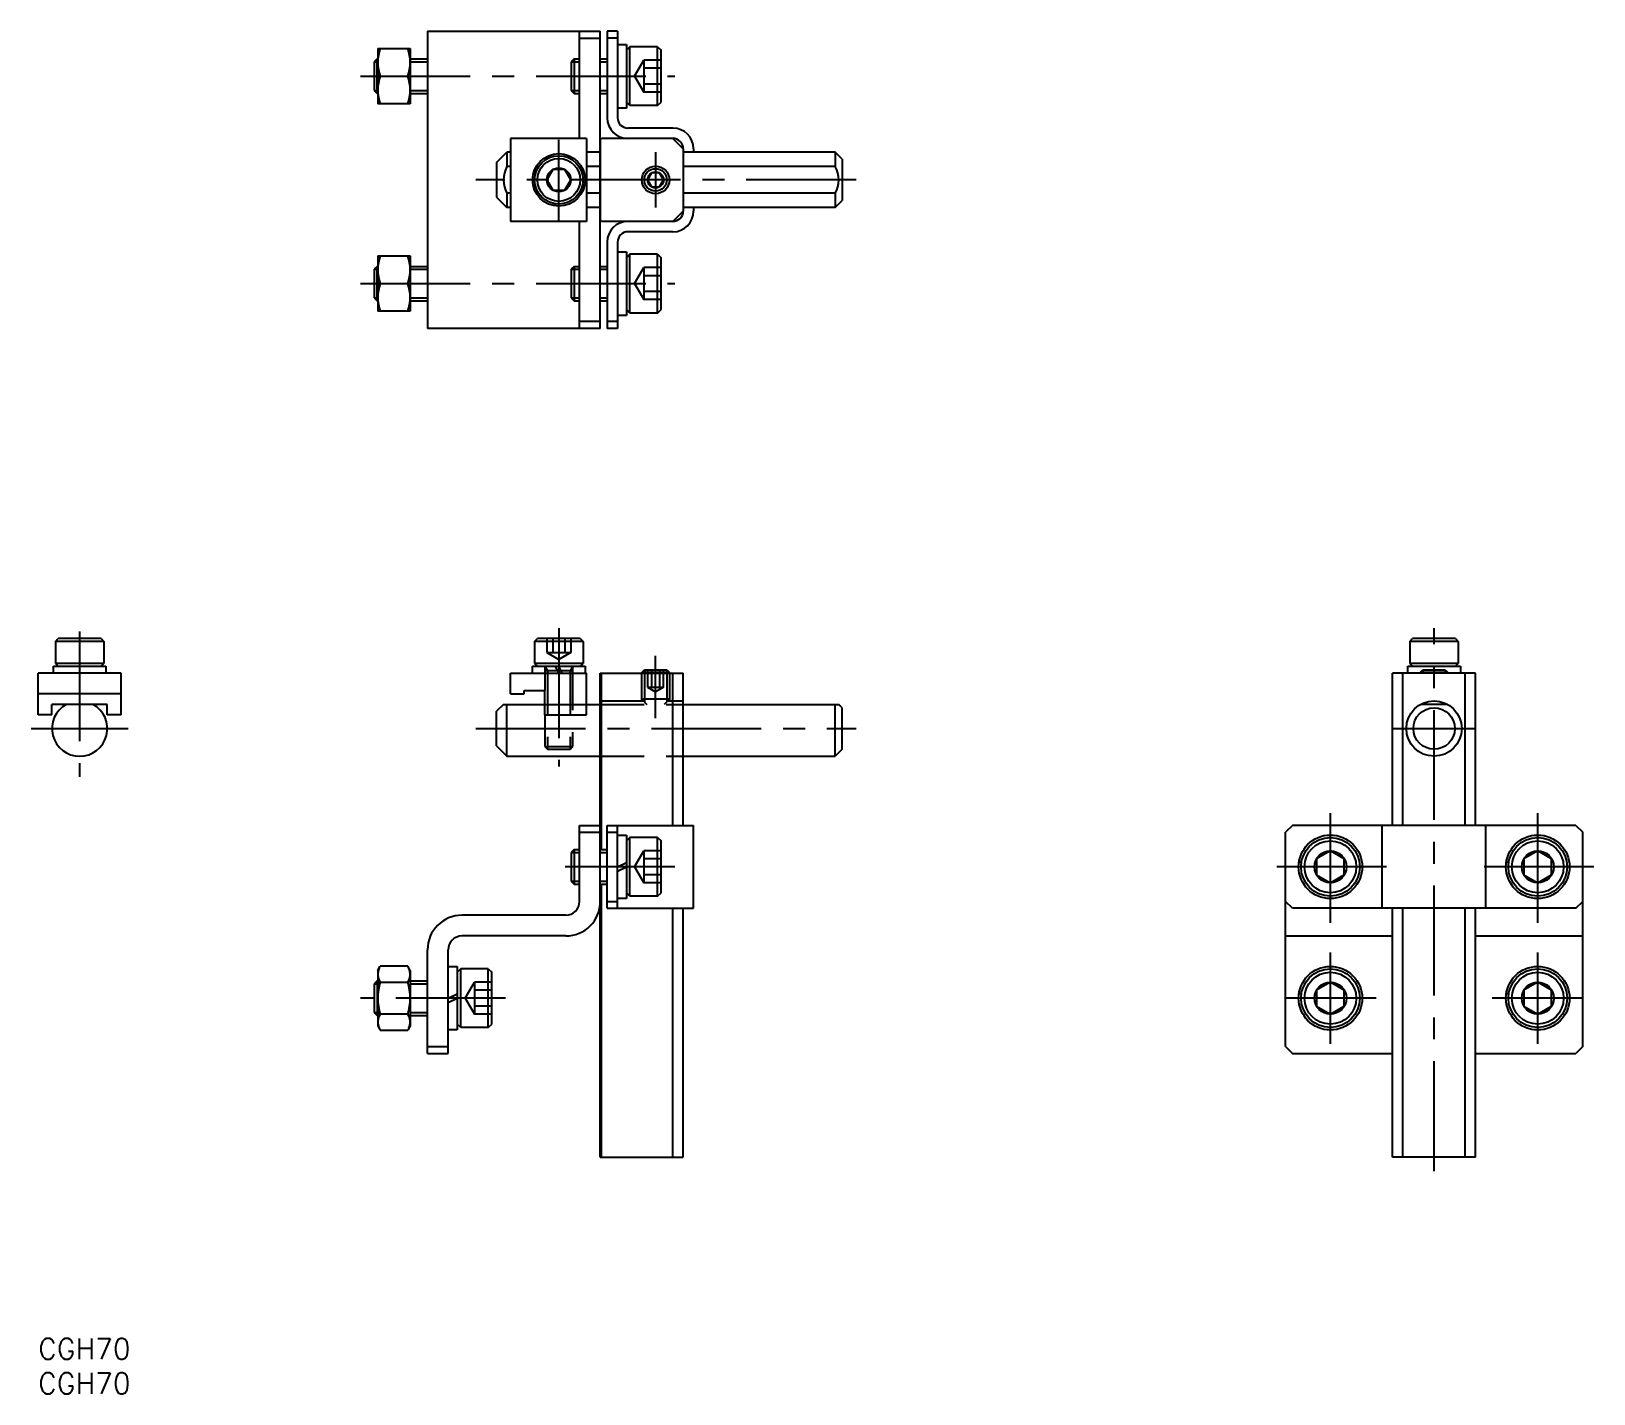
# Model space of a CAD drawing. Extents: x -1 to 225, y -8 to 189.
import ezdxf

# ---------------------------------------------------------------- set-up
doc = ezdxf.new("R2010")
doc.units = 0
doc.header["$LTSCALE"] = 0.5
doc.linetypes.add('CENTER', pattern=[50.8, 31.75, -6.35, 6.35, -6.35])
doc.linetypes.add('DASHED', pattern=[19.05, 12.7, -6.35])
doc.layers.get('0').update_dxf_attribs({"linetype": 'CONTINUOUS'})
doc.layers.add('CENTER', color=1, linetype='CENTER')
doc.styles.get("Standard").update_dxf_attribs({"font": 'txt.shx', "height": 3, "bigfont": 'bigfont.shx'})

# ---------------------------------------------------------------- blocks, each defined once
blk = doc.blocks.new('*U74')
at = {"color": 7, "linetype": 'CONTINUOUS'}
blk.add_text('CGH70', height=3, dxfattribs=at).set_placement((0, -3))
blk = doc.blocks.new('*U75')
at = {"color": 7, "linetype": 'CONTINUOUS'}
blk.add_text('CGH70', height=3, dxfattribs=at).set_placement((0, -8))

msp = doc.modelspace()

# ---------------------------------------------------------------- linework, layer by layer
at = {"color": 7, "linetype": 'CONTINUOUS'}
for p, q in [((56.33, 189.06), (81.33, 189.06)), ((56.33, 189.06), (56.33, 146.06)), ((78.33, 173.56), (78.33, 189.06)), ((78.33, 188.06), (81.33, 188.06)), ((81.33, 146.06), (81.33, 189.06)), ((83.83, 189.06), (82.33, 189.06)), ((82.33, 189.06), (82.33, 176.56)), ((83.83, 188.06), (82.33, 188.06)), ((83.83, 189.06), (83.83, 176.56)), ((49.13, 186.56), (49.13, 178.56)), ((49.13, 186.56), (53.83, 186.56)), ((53.83, 186.56), (53.83, 178.56)), ((83.83, 187.16), (85.13, 187.16)), ((85.13, 187.16), (85.13, 177.96)), ((85.63, 186.81), (85.13, 186.31)), ((85.63, 178.31), (85.63, 186.81)), ((89.63, 186.81), (85.63, 186.81)), ((89.63, 178.31), (89.63, 186.81)), ((89.63, 186.81), (90.13, 186.31)), ((90.13, 178.81), (90.13, 186.31)), ((49.06, 185.06), (48.63, 184.63)), ((48.63, 184.63), (48.63, 180.49)), ((49.06, 185.06), (49.13, 185.06)), ((49.06, 180.06), (49.06, 185.06)), ((53.83, 185.06), (56.33, 185.06)), ((77.56, 185.06), (77.13, 184.63)), ((77.13, 184.63), (77.13, 180.49)), ((77.56, 185.06), (77.56, 180.06)), ((77.56, 185.06), (78.33, 185.06)), ((81.33, 185.06), (82.33, 185.06)), ((49.49, 182.56), (53.47, 182.56)), ((48.63, 180.49), (49.06, 180.06)), ((49.06, 180.06), (49.13, 180.06)), ((53.83, 180.06), (56.33, 180.06)), ((77.13, 180.49), (77.56, 180.06)), ((77.56, 180.06), (78.33, 180.06)), ((81.33, 180.06), (82.33, 180.06)), ((85.63, 178.31), (85.13, 178.81)), ((89.63, 178.31), (90.13, 178.81)), ((53.83, 178.56), (49.13, 178.56)), ((85.13, 177.96), (83.83, 177.96)), ((89.63, 178.31), (85.63, 178.31)), ((91.83, 175.06), (85.33, 175.06)), ((79.33, 173.56), (68.33, 173.56)), ((68.33, 173.56), (68.33, 161.56)), ((79.33, 173.56), (79.33, 161.56)), ((81.33, 173.36), (81.53, 173.56)), ((81.33, 173.36), (81.33, 161.76)), ((91.83, 173.56), (81.53, 173.56)), ((91.83, 173.56), (93.33, 172.06)), ((93.33, 172.06), (93.33, 171.56)), ((93.33, 172.06), (93.33, 163.06)), ((94.83, 172.06), (94.83, 171.56)), ((66.33, 170.06), (67.83, 171.56)), ((66.33, 170.06), (66.33, 165.06)), ((67.83, 171.56), (67.83, 169.5)), ((68.33, 171.56), (67.83, 171.56)), ((81.33, 171.56), (79.33, 171.56)), ((115.33, 171.56), (93.33, 171.56)), ((116.33, 170.56), (115.33, 171.56)), ((115.33, 171.56), (115.33, 169.5)), ((116.33, 170.56), (116.33, 164.56)), ((68.33, 169.5), (67.83, 169.5)), ((74.46, 169.06), (73.6, 167.56)), ((73.6, 167.56), (74.46, 166.06)), ((76.2, 169.06), (74.46, 169.06)), ((77.06, 167.56), (76.2, 169.06)), ((76.2, 166.06), (77.06, 167.56)), ((81.33, 169.5), (79.33, 169.5)), ((88.75, 168.56), (88.18, 167.56)), ((88.18, 167.56), (88.75, 166.56)), ((89.91, 168.56), (88.75, 168.56)), ((90.49, 167.56), (89.91, 168.56)), ((89.91, 166.56), (90.49, 167.56)), ((115.33, 169.5), (93.33, 169.5)), ((66.33, 165.06), (67.83, 163.56)), ((68.33, 165.62), (67.83, 165.62)), ((67.83, 165.62), (67.83, 163.56)), ((74.46, 166.06), (76.2, 166.06)), ((81.33, 165.62), (79.33, 165.62)), ((88.75, 166.56), (89.91, 166.56)), ((115.33, 165.62), (93.33, 165.62)), ((115.33, 165.62), (115.33, 163.56)), ((68.33, 163.56), (67.83, 163.56)), ((74.86, 163.79), (74.86, 164.09)), ((75.33, 163.76), (75.33, 164.06)), ((81.33, 163.56), (79.33, 163.56)), ((91.83, 161.56), (93.33, 163.06)), ((93.33, 163.56), (93.33, 163.06)), ((115.33, 163.56), (93.33, 163.56)), ((94.83, 163.56), (94.83, 163.06)), ((115.33, 163.56), (116.33, 164.56)), ((79.33, 161.56), (68.33, 161.56)), ((78.33, 146.06), (78.33, 161.56)), ((81.53, 161.56), (81.33, 161.76)), ((91.83, 161.56), (81.53, 161.56)), ((82.33, 158.56), (82.33, 146.06)), ((83.83, 158.56), (83.83, 146.06)), ((91.83, 160.06), (85.33, 160.06)), ((49.13, 156.56), (49.13, 148.56)), ((49.13, 156.56), (53.83, 156.56)), ((53.83, 156.56), (53.83, 148.56)), ((83.83, 157.16), (85.13, 157.16)), ((85.13, 157.16), (85.13, 147.96)), ((85.63, 156.81), (85.13, 156.31)), ((85.63, 148.31), (85.63, 156.81)), ((89.63, 156.81), (85.63, 156.81)), ((89.63, 148.31), (89.63, 156.81)), ((89.63, 156.81), (90.13, 156.31)), ((90.13, 148.81), (90.13, 156.31)), ((49.06, 155.06), (48.63, 154.63)), ((48.63, 154.63), (48.63, 150.49)), ((49.06, 155.06), (49.13, 155.06)), ((49.06, 150.06), (49.06, 155.06)), ((53.83, 155.06), (56.33, 155.06)), ((77.56, 155.06), (77.13, 154.63)), ((77.13, 154.63), (77.13, 150.49)), ((77.56, 155.06), (77.56, 150.06)), ((77.56, 155.06), (78.33, 155.06)), ((81.33, 155.06), (82.33, 155.06)), ((49.49, 152.56), (53.47, 152.56)), ((48.63, 150.49), (49.06, 150.06)), ((49.06, 150.06), (49.13, 150.06)), ((53.83, 150.06), (56.33, 150.06)), ((77.13, 150.49), (77.56, 150.06)), ((77.56, 150.06), (78.33, 150.06)), ((81.33, 150.06), (82.33, 150.06)), ((53.83, 148.56), (49.13, 148.56)), ((81.33, 147.06), (78.33, 147.06)), ((83.83, 147.06), (82.33, 147.06)), ((85.13, 147.96), (83.83, 147.96)), ((85.63, 148.31), (85.13, 148.81)), ((89.63, 148.31), (85.63, 148.31)), ((89.63, 148.31), (90.13, 148.81)), ((81.33, 146.06), (56.33, 146.06)), ((83.83, 146.06), (82.33, 146.06)), ((2.5, 100.81), (2.9, 101.21)), ((9.5, 100.81), (2.5, 100.81)), ((2.5, 100.81), (2.5, 97.61)), ((9.1, 101.21), (2.9, 101.21)), ((9.1, 101.21), (9.5, 100.81)), ((9.5, 100.81), (9.5, 97.61)), ((71.83, 100.81), (72.23, 101.21)), ((78.83, 100.81), (71.83, 100.81)), ((71.83, 100.81), (71.83, 97.61)), ((78.43, 101.21), (72.23, 101.21)), ((78.43, 101.21), (78.83, 100.81)), ((78.83, 100.81), (78.83, 97.61)), ((198.47, 100.81), (198.87, 101.21)), ((205.47, 100.81), (198.47, 100.81)), ((198.47, 100.81), (198.47, 97.61)), ((205.07, 101.21), (198.87, 101.21)), ((205.07, 101.21), (205.47, 100.81)), ((205.47, 100.81), (205.47, 97.61)), ((9.5, 97.61), (2.5, 97.61)), ((2.5, 97.61), (2.9, 97.21)), ((9.1, 97.21), (9.5, 97.61)), ((78.83, 97.61), (71.83, 97.61)), ((71.83, 97.61), (72.23, 97.21)), ((78.43, 97.21), (78.83, 97.61)), ((205.47, 97.61), (198.47, 97.61)), ((198.47, 97.61), (198.87, 97.21)), ((205.07, 97.21), (205.47, 97.61)), ((0, 90.21), (0, 96.21)), ((12, 96.21), (0, 96.21)), ((2.2, 97.21), (9.8, 97.21)), ((2.2, 96.21), (2.2, 97.21)), ((9.8, 96.21), (2.2, 96.21)), ((9.8, 97.21), (9.8, 96.21)), ((12, 90.21), (12, 96.21)), ((68.33, 93.21), (68.33, 96.21)), ((68.33, 96.21), (79.33, 96.21)), ((71.53, 97.21), (79.13, 97.21)), ((71.53, 96.21), (71.53, 97.21)), ((75.33, 96.21), (74.86, 97.21)), ((75.8, 96.21), (75.33, 97.21)), ((79.13, 97.21), (79.13, 96.21)), ((79.33, 90.21), (79.33, 96.21)), ((81.33, 26.21), (81.33, 96.21)), ((81.33, 96.21), (93.33, 96.21)), ((81.53, 70.71), (81.53, 96.21)), ((87.33, 96.33), (87.71, 96.71)), ((87.33, 96.21), (87.33, 96.33)), ((91.33, 96.33), (87.33, 96.33)), ((87.71, 96.71), (90.95, 96.71)), ((90.95, 96.71), (91.33, 96.33)), ((91.33, 96.33), (91.33, 96.21)), ((91.83, 74.21), (91.83, 96.21)), ((93.33, 74.21), (93.33, 96.21)), ((195.97, 74.21), (195.97, 96.21)), ((207.97, 96.21), (195.97, 96.21)), ((197.47, 74.21), (197.47, 96.21)), ((198.17, 97.21), (205.77, 97.21)), ((198.17, 96.21), (198.17, 97.21)), ((199.97, 96.33), (200.35, 96.71)), ((199.97, 96.21), (199.97, 96.33)), ((203.97, 96.33), (199.97, 96.33)), ((200.35, 96.71), (203.59, 96.71)), ((203.59, 96.71), (203.97, 96.33)), ((203.97, 96.21), (203.97, 96.33)), ((205.77, 97.21), (205.77, 96.21)), ((206.47, 74.21), (206.47, 96.21)), ((207.97, 74.21), (207.97, 96.21)), ((12, 93.21), (0, 93.21)), ((68.33, 93.21), (70.33, 93.21)), ((70.33, 93.71), (73.33, 93.71)), ((70.33, 93.21), (70.33, 93.71)), ((73.33, 90.21), (73.33, 93.71)), ((2, 90.21), (2, 91.71)), ((10, 91.71), (2, 91.71)), ((7.93, 91.71), (4.06, 91.71)), ((10, 90.21), (10, 91.71)), ((67.33, 91.71), (66.33, 90.71)), ((66.33, 85.71), (66.33, 90.71)), ((67.33, 91.71), (73.33, 91.71)), ((67.83, 84.21), (67.83, 91.71)), ((79.33, 91.71), (81.33, 91.71)), ((93.33, 91.71), (115.83, 91.71)), ((115.33, 84.21), (115.33, 91.71)), ((116.33, 91.21), (115.83, 91.71)), ((116.33, 85.21), (116.33, 91.21)), ((203.91, 91.71), (200.04, 91.71)), ((200.5, 91.93), (200.72, 91.71)), ((203.44, 91.93), (203.22, 91.71)), ((2, 90.21), (0, 90.21)), ((12, 90.21), (10, 90.21)), ((73.33, 90.21), (79.33, 90.21)), ((66.33, 85.71), (67.83, 84.21)), ((67.83, 84.21), (81.33, 84.21)), ((93.33, 84.21), (115.33, 84.21)), ((116.33, 85.21), (115.33, 84.21)), ((78.33, 74.21), (81.33, 74.21)), ((78.33, 63.21), (78.33, 74.21)), ((78.33, 73.21), (81.33, 73.21)), ((82.33, 62.21), (82.33, 74.21)), ((82.33, 74.21), (94.83, 74.21)), ((82.33, 73.21), (83.83, 73.21)), ((83.83, 62.21), (83.83, 74.21)), ((83.83, 72.81), (85.13, 72.81)), ((85.13, 72.81), (85.13, 63.61)), ((85.63, 72.46), (85.13, 71.96)), ((85.63, 63.96), (85.63, 72.46)), ((89.63, 72.46), (85.63, 72.46)), ((89.63, 63.96), (89.63, 72.46)), ((89.63, 72.46), (90.13, 71.96)), ((94.83, 62.21), (94.83, 74.21)), ((181.47, 74.21), (180.47, 73.21)), ((180.47, 42.21), (180.47, 73.21)), ((222.47, 74.21), (181.47, 74.21)), ((194.47, 62.21), (194.47, 74.21)), ((209.47, 62.21), (209.47, 74.21)), ((222.47, 74.21), (223.47, 73.21)), ((223.47, 42.21), (223.47, 73.21)), ((77.56, 70.71), (77.13, 70.28)), ((77.13, 70.28), (77.13, 66.14)), ((77.56, 70.71), (77.56, 65.71)), ((77.56, 70.71), (78.33, 70.71)), ((81.33, 70.71), (82.33, 70.71)), ((90.13, 64.46), (90.13, 71.96)), ((186.97, 70.52), (184.97, 69.36)), ((188.97, 69.36), (186.97, 70.52)), ((216.97, 70.52), (214.97, 69.36)), ((218.97, 69.36), (216.97, 70.52)), ((83.83, 68.21), (85.13, 68.82)), ((83.83, 67.6), (85.13, 68.21)), ((182.72, 68.21), (182.37, 68.21)), ((182.77, 68.82), (182.41, 68.82)), ((184.97, 69.36), (184.97, 67.05)), ((188.97, 67.05), (188.97, 69.36)), ((212.72, 68.21), (212.37, 68.21)), ((212.77, 68.82), (212.41, 68.82)), ((214.97, 69.36), (214.97, 67.05)), ((218.97, 67.05), (218.97, 69.36)), ((77.13, 66.14), (77.56, 65.71)), ((77.56, 65.71), (78.33, 65.71)), ((81.33, 65.71), (82.33, 65.71)), ((81.53, 26.21), (81.53, 65.71)), ((184.97, 67.05), (186.97, 65.9)), ((186.97, 65.9), (188.97, 67.05)), ((214.97, 67.05), (216.97, 65.9)), ((216.97, 65.9), (218.97, 67.05)), ((85.13, 63.61), (83.83, 63.61)), ((85.63, 63.96), (85.13, 64.46)), ((89.63, 63.96), (85.63, 63.96)), ((89.63, 63.96), (90.13, 64.46)), ((76.33, 61.21), (61.33, 61.21)), ((82.33, 63.21), (83.83, 63.21)), ((82.33, 62.21), (94.83, 62.21)), ((91.83, 26.21), (91.83, 62.21)), ((93.33, 26.21), (93.33, 62.21)), ((181.47, 62.21), (180.47, 63.21)), ((222.47, 62.21), (181.47, 62.21)), ((195.97, 26.21), (195.97, 62.21)), ((197.47, 26.21), (197.47, 62.21)), ((206.47, 26.21), (206.47, 62.21)), ((207.97, 26.21), (207.97, 62.21)), ((222.47, 62.21), (223.47, 63.21)), ((76.33, 58.21), (61.33, 58.21)), ((180.47, 58.21), (195.97, 58.21)), ((207.97, 58.21), (223.47, 58.21)), ((56.33, 41.21), (56.33, 56.21)), ((59.33, 41.21), (59.33, 56.21)), ((49.13, 53.21), (49.49, 53.83)), ((49.13, 53.21), (49.13, 45.21)), ((49.13, 53.21), (49.13, 45.21)), ((53.47, 53.83), (49.49, 53.83)), ((53.83, 53.21), (53.47, 53.83)), ((53.83, 53.21), (53.83, 45.21)), ((59.33, 53.81), (60.63, 53.81)), ((60.63, 53.81), (60.63, 44.61)), ((61.13, 53.46), (60.63, 52.96)), ((61.13, 44.96), (61.13, 53.46)), ((65.13, 53.46), (61.13, 53.46)), ((65.13, 44.96), (65.13, 53.46)), ((65.13, 53.46), (65.63, 52.96)), ((65.63, 45.46), (65.63, 52.96)), ((49.06, 51.71), (48.63, 51.28)), ((48.63, 51.28), (48.63, 47.14)), ((49.06, 51.71), (49.06, 46.71)), ((49.06, 51.71), (49.13, 51.71)), ((49.49, 51.52), (53.47, 51.52)), ((53.83, 51.71), (56.33, 51.71)), ((59.33, 49.21), (60.63, 49.82)), ((182.77, 49.82), (182.41, 49.82)), ((186.97, 51.52), (184.97, 50.36)), ((184.97, 50.36), (184.97, 48.05)), ((188.97, 50.36), (186.97, 51.52)), ((188.97, 48.05), (188.97, 50.36)), ((212.77, 49.82), (212.41, 49.82)), ((216.97, 51.52), (214.97, 50.36)), ((214.97, 50.36), (214.97, 48.05)), ((218.97, 50.36), (216.97, 51.52)), ((218.97, 48.05), (218.97, 50.36)), ((59.33, 48.6), (60.63, 49.21)), ((182.72, 49.21), (182.37, 49.21)), ((184.97, 48.05), (186.97, 46.9)), ((186.97, 46.9), (188.97, 48.05)), ((212.72, 49.21), (212.37, 49.21)), ((214.97, 48.05), (216.97, 46.9)), ((216.97, 46.9), (218.97, 48.05)), ((48.63, 47.14), (49.06, 46.71)), ((49.06, 46.71), (49.13, 46.71)), ((53.47, 46.9), (49.49, 46.9)), ((53.83, 46.71), (56.33, 46.71)), ((61.13, 44.96), (60.63, 45.46)), ((65.13, 44.96), (65.63, 45.46)), ((49.13, 45.21), (49.49, 44.59)), ((49.49, 44.59), (53.47, 44.59)), ((53.83, 45.21), (53.47, 44.59)), ((60.63, 44.61), (59.33, 44.61)), ((65.13, 44.96), (61.13, 44.96)), ((56.33, 42.21), (59.33, 42.21)), ((56.33, 41.21), (59.33, 41.21)), ((180.47, 42.21), (181.47, 41.21)), ((181.47, 41.21), (195.97, 41.21)), ((207.97, 41.21), (222.47, 41.21)), ((223.47, 42.21), (222.47, 41.21)), ((81.33, 26.21), (93.33, 26.21)), ((207.97, 26.21), (195.97, 26.21))]:
    msp.add_line(p, q, dxfattribs=at)
at = {"color": 3, "linetype": 'CONTINUOUS'}
for p, q in [((48.63, 184.63), (49.13, 184.63)), ((53.83, 184.63), (56.33, 184.63)), ((77.13, 184.63), (78.33, 184.63)), ((81.33, 184.63), (82.33, 184.63)), ((48.63, 180.49), (49.13, 180.49)), ((53.83, 180.49), (56.33, 180.49)), ((77.13, 180.49), (78.33, 180.49)), ((81.33, 180.49), (82.33, 180.49)), ((48.63, 154.63), (49.13, 154.63)), ((53.83, 154.63), (56.33, 154.63)), ((77.13, 154.63), (78.33, 154.63)), ((81.33, 154.63), (82.33, 154.63)), ((48.63, 150.49), (49.13, 150.49)), ((53.83, 150.49), (56.33, 150.49)), ((77.13, 150.49), (78.33, 150.49)), ((81.33, 150.49), (82.33, 150.49)), ((87.71, 96.71), (87.71, 96.21)), ((90.95, 96.71), (90.95, 96.21)), ((200.35, 96.71), (200.35, 96.21)), ((203.59, 96.71), (203.59, 96.21)), ((77.13, 70.28), (78.33, 70.28)), ((81.33, 70.28), (82.33, 70.28)), ((77.13, 66.14), (78.33, 66.14)), ((81.33, 66.14), (82.33, 66.14)), ((48.63, 51.28), (49.13, 51.28)), ((53.83, 51.28), (56.33, 51.28)), ((48.63, 47.14), (49.13, 47.14)), ((53.83, 47.14), (56.33, 47.14))]:
    msp.add_line(p, q, dxfattribs=at)
at = {"color": 3, "linetype": 'DASHED'}
for p, q in [((86.3, 182.56), (87.63, 184.87)), ((90.13, 184.87), (87.63, 184.87)), ((87.63, 184.87), (87.63, 180.25)), ((90.13, 183.71), (87.63, 183.71)), ((86.3, 182.56), (87.63, 180.25)), ((90.13, 181.41), (87.63, 181.41)), ((90.13, 180.25), (87.63, 180.25)), ((86.3, 152.56), (87.63, 154.87)), ((90.13, 154.87), (87.63, 154.87)), ((87.63, 154.87), (87.63, 150.25)), ((86.3, 152.56), (87.63, 150.25)), ((90.13, 153.71), (87.63, 153.71)), ((90.13, 151.41), (87.63, 151.41)), ((90.13, 150.25), (87.63, 150.25)), ((73.6, 101.21), (73.6, 99.21)), ((74.46, 101.21), (74.46, 99.21)), ((76.2, 101.21), (76.2, 99.21)), ((77.06, 101.21), (77.06, 99.21)), ((73.6, 99.21), (75.33, 98.21)), ((73.6, 99.21), (77.06, 99.21)), ((77.06, 99.21), (75.33, 98.21)), ((73.33, 97.21), (73.71, 96.55)), ((73.33, 97.21), (73.33, 93.71)), ((77.33, 96.55), (73.33, 96.55)), ((73.71, 96.55), (73.71, 85.21)), ((77.33, 97.21), (76.95, 96.55)), ((76.95, 96.55), (76.95, 85.21)), ((77.33, 97.21), (77.33, 85.59)), ((87.33, 92.21), (87.33, 96.21)), ((87.71, 96.21), (87.71, 92.08)), ((88.18, 96.71), (88.18, 94.21)), ((88.75, 96.71), (88.75, 94.21)), ((89.91, 96.71), (89.91, 94.21)), ((90.49, 94.21), (90.49, 96.71)), ((90.95, 96.21), (90.95, 92.08)), ((91.33, 96.21), (91.33, 92.21)), ((88.18, 94.21), (89.33, 93.54)), ((88.18, 94.21), (90.49, 94.21)), ((90.49, 94.21), (89.33, 93.54)), ((73.33, 91.71), (79.33, 91.71)), ((81.33, 92.21), (93.33, 92.21)), ((81.33, 91.71), (93.33, 91.71)), ((91.33, 92.46), (87.33, 92.46)), ((87.33, 92.46), (88.08, 91.71)), ((91.33, 92.46), (90.58, 91.71)), ((73.33, 90.21), (73.33, 85.59)), ((73.33, 85.59), (77.33, 85.59)), ((73.33, 85.59), (73.71, 85.21)), ((73.71, 85.21), (76.95, 85.21)), ((76.95, 85.21), (77.33, 85.59)), ((81.33, 84.21), (93.33, 84.21)), ((86.3, 68.21), (87.63, 70.52)), ((90.13, 70.52), (87.63, 70.52)), ((87.63, 70.52), (87.63, 65.9)), ((86.3, 68.21), (87.63, 65.9)), ((90.13, 69.36), (87.63, 69.36)), ((90.13, 67.05), (87.63, 67.05)), ((90.13, 65.9), (87.63, 65.9)), ((61.8, 49.21), (63.13, 51.52)), ((65.63, 51.52), (63.13, 51.52)), ((63.13, 51.52), (63.13, 46.9)), ((65.63, 50.36), (63.13, 50.36)), ((61.8, 49.21), (63.13, 46.9)), ((65.63, 48.05), (63.13, 48.05)), ((65.63, 46.9), (63.13, 46.9))]:
    msp.add_line(p, q, dxfattribs=at)
at = {"color": 7, "linetype": 'CONTINUOUS'}
for centre, radius in [((75.33, 167.56), 3.8), ((75.33, 167.56), 3.5), ((75.33, 167.56), 3.1), ((89.33, 167.56), 2), ((75.33, 167.56), 1.73), ((89.33, 167.56), 1.62), ((89.33, 167.56), 1.15), ((201.97, 88.21), 4), ((201.97, 88.21), 3), ((186.97, 68.21), 4.6), ((186.97, 68.21), 4.25), ((216.97, 68.21), 4.6), ((216.97, 68.21), 4.25), ((186.97, 68.21), 3.75), ((186.97, 68.21), 2.31), ((216.97, 68.21), 3.75), ((216.97, 68.21), 2.31), ((186.97, 49.21), 4.6), ((186.97, 49.21), 4.25), ((186.97, 49.21), 3.75), ((216.97, 49.21), 4.6), ((216.97, 49.21), 4.25), ((216.97, 49.21), 3.75), ((186.97, 49.21), 2.31), ((216.97, 49.21), 2.31)]:
    msp.add_circle(centre, radius, dxfattribs=at)
for centre, radius, start, end in [((54.91, 184.56), 5.78, 159.7438, 200.2562), ((48.05, 184.56), 5.78, 339.7438, 20.2562), ((54.91, 180.56), 5.78, 159.7438, 200.2562), ((48.05, 180.56), 5.78, 339.7438, 20.2562), ((85.33, 176.56), 3, 180, 270), ((85.33, 176.56), 1.5, 180, 270), ((91.83, 172.06), 3, 0, 90), ((91.83, 172.06), 1.5, 0, 90), ((71.33, 167.56), 4, 151.045, 208.955), ((111.83, 167.56), 4, 331.045, 28.955), ((91.83, 163.06), 3, 270, 0), ((91.83, 163.06), 1.5, 270, 0), ((85.33, 158.56), 3, 90, 180), ((85.33, 158.56), 1.5, 90, 180), ((54.91, 154.56), 5.78, 159.7438, 200.2562), ((48.05, 154.56), 5.78, 339.7438, 20.2562), ((54.91, 150.56), 5.78, 159.7438, 200.2562), ((48.05, 150.56), 5.78, 339.7438, 20.2562), ((6, 88.21), 4, 118.955, 61.045), ((61.33, 56.21), 5, 90, 180), ((76.33, 63.21), 5, 270, 0), ((76.33, 63.21), 2, 270, 0), ((61.33, 56.21), 2, 90, 180), ((51.18, 52.67), 2.04, 154.3842, 214.3842), ((51.79, 52.67), 2.04, 325.6158, 25.6158), ((56.77, 49.21), 7.64, 162.412, 197.588), ((46.19, 49.21), 7.64, 342.412, 17.588), ((51.18, 45.75), 2.04, 145.6158, 205.6158), ((51.79, 45.75), 2.04, 334.3842, 34.3842)]:
    msp.add_arc(centre, radius, start, end, dxfattribs=at)
at = {"layer": 'CENTER', "color": 1, "linetype": 'CENTER'}
for p, q in [((46.63, 182.56), (92.13, 182.56)), ((75.33, 161.76), (75.33, 173.36)), ((89.33, 171.56), (89.33, 163.56)), ((118.33, 167.56), (63.33, 167.56)), ((46.63, 152.56), (92.13, 152.56)), ((6, 102.25), (6, 81.21)), ((75.33, 102.71), (75.33, 82.71)), ((201.97, 24.21), (201.97, 102.71)), ((89.33, 89.71), (89.33, 98.71)), ((-1, 88.21), (13, 88.21)), ((63.33, 88.21), (118.33, 88.21)), ((195.97, 88.21), (207.97, 88.21)), ((186.97, 60.11), (186.97, 76.31)), ((216.97, 60.11), (216.97, 76.31)), ((92.13, 68.21), (75.33, 68.21)), ((195.07, 68.21), (178.87, 68.21)), ((225.07, 68.21), (208.87, 68.21)), ((186.97, 42.61), (186.97, 55.81)), ((216.97, 42.61), (216.97, 55.81)), ((67.63, 49.21), (46.63, 49.21)), ((193.57, 49.21), (180.37, 49.21)), ((223.57, 49.21), (210.37, 49.21))]:
    msp.add_line(p, q, dxfattribs=at)

# ---------------------------------------------------------------- block references
at = {"color": 7, "linetype": 'CONTINUOUS'}
for name in ['*U74', '*U75']:
    msp.add_blockref(name, (0, 0), dxfattribs=at)

doc.saveas('drawing.dxf')
